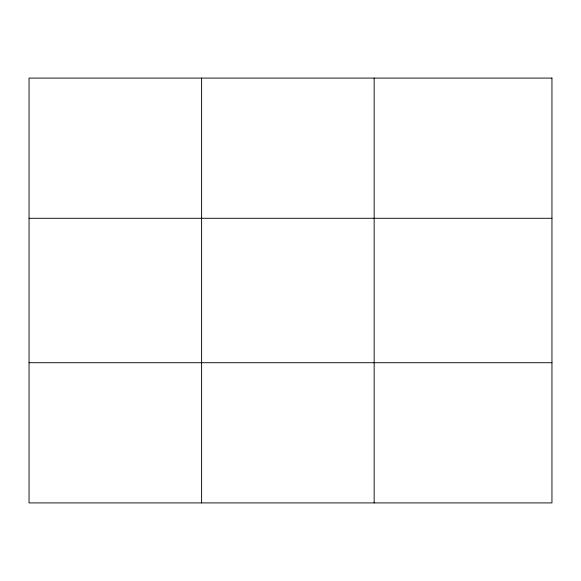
<?xml version="1.0" encoding="UTF-8"?>
<svg xmlns="http://www.w3.org/2000/svg" width="581" height="581" viewBox="0 0 581 581"><rect width="100%" height="100%" fill="white"/><g stroke="black" fill="none" stroke-linecap="round" stroke-linejoin="round"><path stroke-width="0.87" d="M201.607 502.914L201.607 78.086M374.164 502.914L374.164 78.086M29.05 218.282L551.95 218.282M29.05 362.718L551.95 362.718M551.95 78.086L551.95 502.914L29.05 502.914L29.05 78.086L551.95 78.086"/></g></svg>
